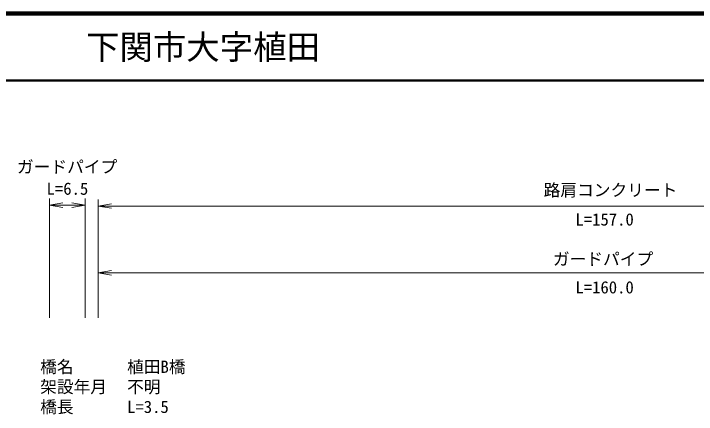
# Model space of a CAD drawing. Units: millimetres, scale not verified. Extents: x 40000 to 680000, y 20000 to 380000.
# Drawn here: x 394199 to 496328, y 320017 to 380000 of the extents above; entities that cross this region are included whole.
import ezdxf
from ezdxf.enums import TextEntityAlignment as Align

# ---------------------------------------------------------------- set-up
doc = ezdxf.new("R2010")
doc.units = ezdxf.units.MM
doc.header["$LTSCALE"] = 1000
for name, color, linetype, lineweight in [('M-STR-HTXT', 7, 'Continuous', 13), ('M-TTL', 2, 'Continuous', 140), ('M-TTL-LINE', 7, 'Continuous', 50)]:
    doc.layers.add(name, color=color, linetype=linetype, lineweight=lineweight)
doc.layers.add('M-TTL-TXT', color=7, linetype='Continuous')
doc.styles.add('ＭＳ ゴシック', font='')
doc.styles.get('ＭＳ ゴシック').set_extended_font_data('MS Gothic')

# ---------------------------------------------------------------- blocks, each defined once
blk = doc.blocks.new('open_arrow')
at = {"color": 0, "linetype": 'Continuous', "lineweight": -2}
blk.add_lwpolyline([(7.5, 1.25), (0, 0), (7.5, -1.25)], dxfattribs=at)

msp = doc.modelspace()

# ---------------------------------------------------------------- linework, layer by layer
at = {"layer": 'M-STR-HTXT'}
for p, q in [((399576, 334490), (399576, 352336)), ((399576, 351336), (404911, 351336)), ((404911, 334490), (404911, 352336)), ((406843, 334490), (406843, 352200)), ((406843, 351200), (558367, 351200)), ((406843, 341200), (558367, 341200))]:
    msp.add_line(p, q, dxfattribs=at)
at = {"layer": 'M-TTL'}
msp.add_line((680000, 380000), (40000, 380000), dxfattribs=at)
at = {"layer": 'M-TTL-LINE'}
msp.add_line((40000, 370000), (680000, 370000), dxfattribs=at)

# ---------------------------------------------------------------- block references
at = {"layer": 'M-STR-HTXT', "xscale": 267, "yscale": 267}
for p in [(399576, 351336), (406843, 351200), (406843, 341200)]:
    msp.add_blockref('open_arrow', p, dxfattribs=at)
at = {"layer": 'M-STR-HTXT', "xscale": 267, "yscale": 267, "rotation": 180}
msp.add_blockref('open_arrow', (404911, 351336), dxfattribs=at)

# ---------------------------------------------------------------- texts
at = {"layer": 'M-STR-HTXT', "style": 'ＭＳ ゴシック'}
for s, p in [('ガードパイプ', (394699, 357073)), ('路肩コンクリート', (473482, 353589)), ('ガードパイプ', (474868, 343268)), ('橋名', (398169, 327141)), ('植田B橋', (411169, 327141)), ('架設年月', (398169, 324141)), ('不明', (411169, 324141)), ('橋長', (398169, 321141)), ('L=3.5', (411169, 321141))]:
    msp.add_text(s, height=1833, dxfattribs=at).set_placement(p, align=Align.MIDDLE_LEFT)
for s, p in [('L=6.5', (402244, 352336)), ('L=157.0', (482605, 347730)), ('L=160.0', (482605, 337570))]:
    msp.add_text(s, height=1833, dxfattribs=at).set_placement(p, align=Align.BOTTOM_CENTER)
at = {"layer": 'M-TTL-TXT', "style": 'ＭＳ ゴシック'}
msp.add_text('下関市大字植田', height=3666, dxfattribs=at).set_placement((405024, 375000), align=Align.MIDDLE_LEFT)

doc.saveas('drawing.dxf')
